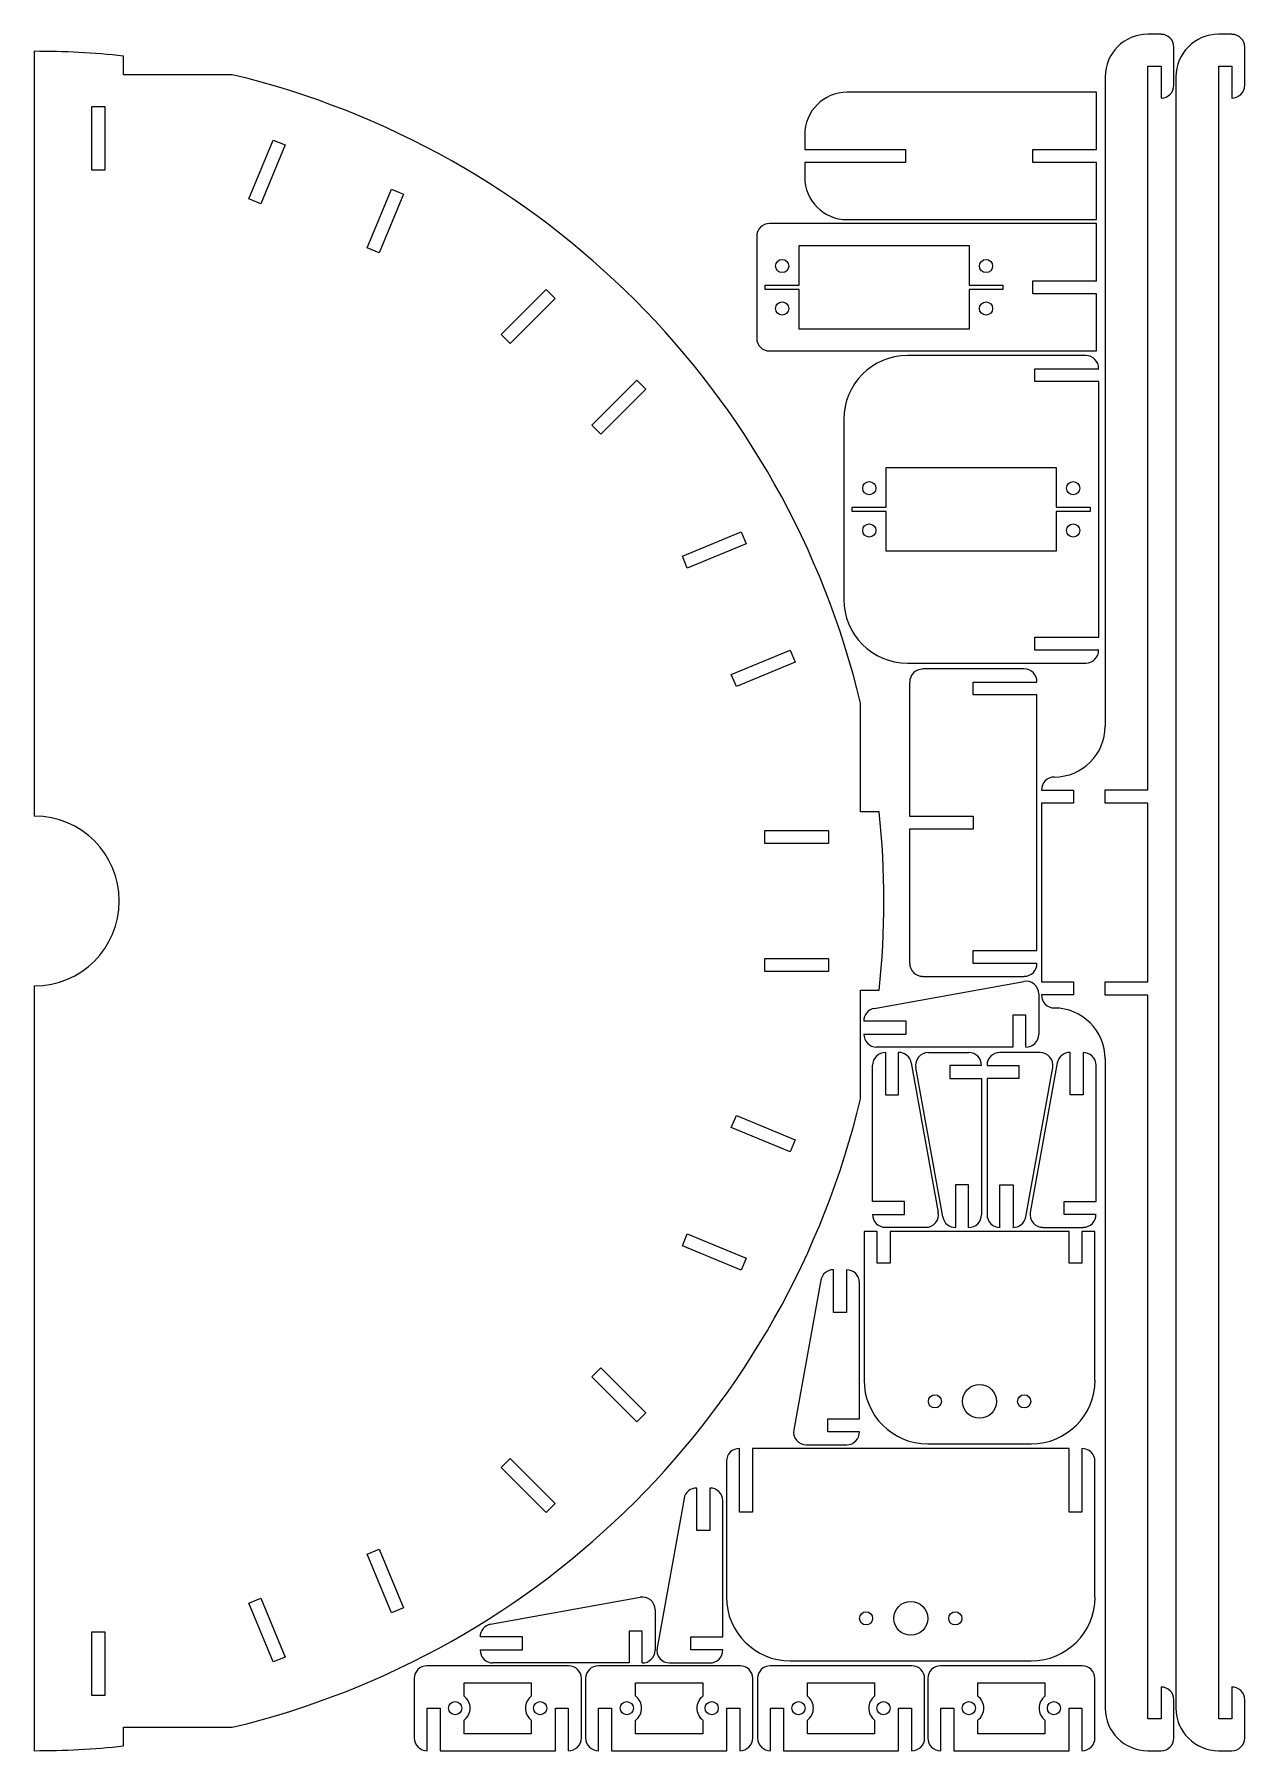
# Model space of a CAD drawing. Header units: inches. Extents: x 0 to 11.2, y 0 to 15.9.
import ezdxf

# ---------------------------------------------------------------- set-up
doc = ezdxf.new("R2010")
doc.units = ezdxf.units.IN
doc.header["$MEASUREMENT"] = 0
doc.layers.add('inside', color=3, linetype='Continuous', lineweight=0)
doc.layers.add('outside', color=6, linetype='Continuous', lineweight=0)

msp = doc.modelspace()

# ---------------------------------------------------------------- linework, layer by layer
at = {"layer": 'inside'}
for p, q in [((0.534, 15.236), (0.654, 15.236)), ((0.534, 14.646), (0.534, 15.236)), ((0.654, 15.236), (0.654, 14.646)), ((1.987, 14.381), (2.213, 14.926)), ((2.324, 14.88), (2.098, 14.335)), ((2.213, 14.926), (2.324, 14.88)), ((0.654, 14.646), (0.534, 14.646)), ((2.098, 14.335), (1.987, 14.381)), ((3.085, 13.926), (3.311, 14.472)), ((3.422, 14.425), (3.196, 13.88)), ((3.311, 14.472), (3.422, 14.425)), ((3.196, 13.88), (3.085, 13.926)), ((7.088, 13.581), (7.088, 13.949)), ((7.088, 13.949), (8.663, 13.949)), ((8.663, 13.949), (8.663, 13.581)), ((4.326, 13.125), (4.743, 13.542)), ((4.743, 13.542), (4.828, 13.457)), ((6.773, 13.542), (6.773, 13.581)), ((6.773, 13.581), (7.088, 13.581)), ((7.088, 13.542), (6.773, 13.542)), ((7.088, 13.174), (7.088, 13.542)), ((8.663, 13.581), (8.978, 13.581)), ((8.978, 13.542), (8.663, 13.542)), ((8.663, 13.542), (8.663, 13.174)), ((8.978, 13.581), (8.978, 13.542)), ((4.828, 13.457), (4.411, 13.04)), ((4.411, 13.04), (4.326, 13.125)), ((8.663, 13.174), (7.088, 13.174)), ((5.166, 12.285), (5.583, 12.702)), ((5.668, 12.617), (5.251, 12.2)), ((5.583, 12.702), (5.668, 12.617)), ((5.251, 12.2), (5.166, 12.285)), ((7.896, 11.523), (7.896, 11.891)), ((7.896, 11.891), (9.471, 11.891)), ((9.471, 11.891), (9.471, 11.523)), ((7.581, 11.484), (7.581, 11.523)), ((7.581, 11.523), (7.896, 11.523)), ((7.896, 11.484), (7.581, 11.484)), ((7.896, 11.116), (7.896, 11.484)), ((9.471, 11.523), (9.786, 11.523)), ((9.786, 11.484), (9.471, 11.484)), ((9.471, 11.484), (9.471, 11.116)), ((9.786, 11.523), (9.786, 11.484)), ((6.006, 11.07), (6.551, 11.296)), ((6.551, 11.296), (6.597, 11.185)), ((6.597, 11.185), (6.052, 10.959)), ((6.052, 10.959), (6.006, 11.07)), ((9.471, 11.116), (7.896, 11.116)), ((6.46, 9.972), (7.006, 10.198)), ((7.006, 10.198), (7.052, 10.087)), ((7.052, 10.087), (6.507, 9.861)), ((6.507, 9.861), (6.46, 9.972)), ((6.772, 8.408), (6.772, 8.528)), ((6.772, 8.528), (7.362, 8.528)), ((7.362, 8.528), (7.362, 8.408)), ((7.362, 8.408), (6.772, 8.408)), ((6.772, 7.22), (6.772, 7.34)), ((6.772, 7.34), (7.362, 7.34)), ((7.362, 7.34), (7.362, 7.22)), ((7.362, 7.22), (6.772, 7.22)), ((6.46, 5.776), (6.507, 5.887)), ((6.507, 5.887), (7.052, 5.661)), ((7.006, 5.55), (6.46, 5.776)), ((7.052, 5.661), (7.006, 5.55)), ((6.006, 4.678), (6.052, 4.789)), ((6.052, 4.789), (6.597, 4.563)), ((6.551, 4.452), (6.006, 4.678)), ((6.597, 4.563), (6.551, 4.452)), ((5.166, 3.463), (5.251, 3.548)), ((5.251, 3.548), (5.668, 3.131)), ((5.583, 3.046), (5.166, 3.463)), ((5.668, 3.131), (5.583, 3.046)), ((4.326, 2.623), (4.411, 2.708)), ((4.411, 2.708), (4.828, 2.291)), ((4.743, 2.206), (4.326, 2.623)), ((4.828, 2.291), (4.743, 2.206)), ((3.085, 1.822), (3.196, 1.868)), ((3.311, 1.277), (3.085, 1.822)), ((3.196, 1.868), (3.422, 1.323)), ((1.987, 1.367), (2.098, 1.414)), ((2.213, 0.822), (1.987, 1.367)), ((2.098, 1.414), (2.324, 0.868)), ((3.422, 1.323), (3.311, 1.277)), ((0.534, 0.512), (0.534, 1.102)), ((0.534, 1.102), (0.654, 1.102)), ((0.654, 1.102), (0.654, 0.512)), ((2.324, 0.868), (2.213, 0.822)), ((0.654, 0.512), (0.534, 0.512)), ((3.984, 0.63), (4.606, 0.63)), ((3.984, 0.504), (3.984, 0.63)), ((4.606, 0.63), (4.606, 0.504)), ((5.573, 0.63), (6.196, 0.63)), ((5.573, 0.504), (5.573, 0.63)), ((6.196, 0.63), (6.196, 0.504)), ((7.166, 0.63), (7.788, 0.63)), ((7.166, 0.504), (7.166, 0.63)), ((7.788, 0.63), (7.788, 0.504)), ((8.745, 0.63), (9.367, 0.63)), ((8.745, 0.504), (8.745, 0.63)), ((9.367, 0.63), (9.367, 0.504)), ((3.984, 0.157), (3.984, 0.283)), ((4.606, 0.283), (4.606, 0.157)), ((5.573, 0.157), (5.573, 0.283)), ((6.196, 0.283), (6.196, 0.157)), ((7.166, 0.157), (7.166, 0.283)), ((7.788, 0.283), (7.788, 0.157)), ((8.745, 0.157), (8.745, 0.283)), ((9.367, 0.283), (9.367, 0.157)), ((4.606, 0.157), (3.984, 0.157)), ((6.196, 0.157), (5.573, 0.157)), ((7.788, 0.157), (7.166, 0.157)), ((9.367, 0.157), (8.745, 0.157))]:
    msp.add_line(p, q, dxfattribs=at)
for centre, radius in [((6.931, 13.758), 0.061), ((8.821, 13.758), 0.061), ((6.931, 13.365), 0.061), ((8.821, 13.365), 0.061), ((7.739, 11.7), 0.061), ((9.628, 11.7), 0.061), ((7.739, 11.307), 0.061), ((9.628, 11.307), 0.061), ((8.761, 3.237), 0.157), ((8.347, 3.237), 0.061), ((9.174, 3.237), 0.061), ((7.709, 1.226), 0.061), ((8.123, 1.226), 0.157), ((8.536, 1.226), 0.061), ((3.901, 0.394), 0.061), ((4.689, 0.394), 0.061), ((5.491, 0.394), 0.061), ((6.278, 0.394), 0.061), ((7.083, 0.394), 0.061), ((7.871, 0.394), 0.061), ((8.662, 0.394), 0.061), ((9.45, 0.394), 0.061)]:
    msp.add_circle(centre, radius, dxfattribs=at)
for centre, start, end in [((3.901, 0.394), 306.8699, 53.1301), ((4.689, 0.394), 126.8699, 233.1301), ((5.491, 0.394), 306.8699, 53.1301), ((6.278, 0.394), 126.8699, 233.1301), ((7.083, 0.394), 306.8699, 53.1301), ((7.871, 0.394), 126.8699, 233.1301), ((8.662, 0.394), 306.8699, 53.1301), ((9.45, 0.394), 126.8699, 233.1301)]:
    msp.add_arc(centre, 0.138, start, end, dxfattribs=at)
at = {"layer": 'outside'}
for p, q in [((0, 15.748), (0, 8.661)), ((10.444, 15.906), (10.319, 15.906)), ((10.562, 15.433), (10.562, 15.787)), ((11.1, 15.906), (10.975, 15.906)), ((11.218, 15.433), (11.218, 15.787)), ((0.827, 15.531), (0.827, 15.705)), ((10.319, 8.905), (10.319, 15.61)), ((10.319, 15.61), (10.444, 15.61)), ((10.444, 15.61), (10.444, 15.315)), ((10.977, 0.295), (10.977, 15.61)), ((10.977, 15.61), (11.098, 15.61)), ((11.098, 15.61), (11.098, 15.315)), ((1.834, 15.531), (0.827, 15.531)), ((9.925, 15.512), (9.925, 9.495)), ((10.581, 15.512), (10.581, 0.394)), ((9.844, 15.369), (7.534, 15.369)), ((9.844, 14.839), (9.844, 15.369)), ((7.141, 14.975), (7.141, 14.839)), ((7.141, 14.839), (8.073, 14.839)), ((8.073, 14.839), (8.073, 14.718)), ((9.254, 14.718), (9.254, 14.839)), ((9.254, 14.839), (9.844, 14.839)), ((8.073, 14.718), (7.141, 14.718)), ((7.141, 14.718), (7.141, 14.582)), ((9.844, 14.718), (9.254, 14.718)), ((9.844, 14.188), (9.844, 14.718)), ((7.534, 14.188), (9.844, 14.188)), ((6.695, 14.034), (6.695, 13.089)), ((9.844, 14.152), (6.813, 14.152)), ((9.844, 13.622), (9.844, 14.152)), ((9.254, 13.501), (9.254, 13.622)), ((9.254, 13.622), (9.844, 13.622)), ((9.844, 13.501), (9.254, 13.501)), ((9.844, 12.971), (9.844, 13.501)), ((6.813, 12.971), (9.844, 12.971)), ((9.746, 12.928), (8.093, 12.928)), ((9.274, 12.687), (9.274, 12.807)), ((9.274, 12.807), (9.865, 12.807)), ((9.865, 12.687), (9.274, 12.687)), ((9.865, 10.32), (9.865, 12.687)), ((7.502, 12.337), (7.502, 10.67)), ((9.274, 10.2), (9.274, 10.32)), ((9.274, 10.32), (9.865, 10.32)), ((9.865, 10.2), (9.274, 10.2)), ((8.093, 10.079), (9.746, 10.079)), ((9.175, 10.024), (8.233, 10.024)), ((8.112, 9.903), (8.112, 8.66)), ((8.703, 9.783), (8.703, 9.903)), ((8.703, 9.903), (9.293, 9.903)), ((7.657, 8.701), (7.657, 9.708)), ((9.293, 9.783), (8.703, 9.783)), ((9.293, 7.416), (9.293, 9.783)), ((9.335, 8.902), (9.63, 8.902)), ((9.63, 8.782), (9.335, 8.782)), ((9.335, 8.782), (9.335, 7.124)), ((9.63, 8.902), (9.63, 8.782)), ((9.925, 8.78), (9.925, 8.905)), ((9.925, 8.905), (10.319, 8.905)), ((10.319, 8.78), (9.925, 8.78)), ((10.319, 7.126), (10.319, 8.78)), ((7.83, 8.701), (7.657, 8.701)), ((8.112, 8.66), (8.703, 8.66)), ((8.703, 8.66), (8.703, 8.54)), ((8.703, 8.54), (8.112, 8.54)), ((8.112, 8.54), (8.112, 7.296)), ((8.703, 7.296), (8.703, 7.416)), ((8.703, 7.416), (9.293, 7.416)), ((8.233, 7.175), (9.175, 7.175)), ((9.293, 7.296), (8.703, 7.296)), ((0, 7.087), (0, 0)), ((7.657, 6.04), (7.657, 7.047)), ((7.657, 7.047), (7.83, 7.047)), ((7.785, 6.879), (9.17, 7.129)), ((9.309, 7.013), (9.309, 6.638)), ((9.335, 7.124), (9.63, 7.124)), ((9.63, 7.003), (9.335, 7.003)), ((9.63, 7.124), (9.63, 7.003)), ((9.925, 7.126), (10.319, 7.126)), ((9.925, 7.001), (9.925, 7.126)), ((10.319, 7.001), (9.925, 7.001)), ((10.319, 0.295), (10.319, 7.001)), ((8.082, 6.76), (7.688, 6.76)), ((8.082, 6.64), (8.082, 6.76)), ((9.189, 6.815), (9.068, 6.815)), ((9.068, 6.815), (9.068, 6.519)), ((9.189, 6.519), (9.189, 6.815)), ((7.688, 6.64), (8.082, 6.64)), ((9.068, 6.519), (7.806, 6.519)), ((7.889, 6.47), (7.889, 6.077)), ((8.01, 6.077), (8.01, 6.47)), ((8.128, 6.373), (8.378, 4.988)), ((8.286, 6.47), (8.661, 6.47)), ((9.323, 6.47), (8.948, 6.47)), ((9.481, 6.373), (9.231, 4.988)), ((9.6, 6.077), (9.6, 6.47)), ((9.72, 6.47), (9.72, 6.077)), ((9.925, 6.41), (9.925, 0.394)), ((7.769, 5.09), (7.769, 6.352)), ((8.42, 4.946), (8.17, 6.331)), ((8.779, 6.35), (8.484, 6.35)), ((8.484, 6.35), (8.484, 6.23)), ((8.484, 6.23), (8.779, 6.23)), ((8.779, 6.23), (8.779, 4.967)), ((8.83, 6.35), (9.125, 6.35)), ((9.125, 6.23), (8.83, 6.23)), ((8.83, 6.23), (8.83, 4.967)), ((9.125, 6.35), (9.125, 6.23)), ((9.189, 4.946), (9.439, 6.331)), ((9.84, 5.09), (9.84, 6.352)), ((7.889, 6.077), (8.01, 6.077)), ((9.72, 6.077), (9.6, 6.077)), ((8.064, 5.09), (7.769, 5.09)), ((8.064, 4.97), (8.064, 5.09)), ((8.538, 5.243), (8.538, 4.849)), ((8.659, 5.243), (8.538, 5.243)), ((8.659, 4.849), (8.659, 5.243)), ((8.95, 4.849), (8.95, 5.243)), ((8.95, 5.243), (9.071, 5.243)), ((9.071, 5.243), (9.071, 4.849)), ((9.545, 4.97), (9.545, 5.09)), ((9.545, 5.09), (9.84, 5.09)), ((7.769, 4.97), (8.064, 4.97)), ((9.84, 4.97), (9.545, 4.97)), ((7.811, 4.812), (7.691, 4.812)), ((7.691, 4.812), (7.691, 3.434)), ((7.811, 4.517), (7.811, 4.812)), ((8.262, 4.849), (7.887, 4.849)), ((9.59, 4.812), (7.931, 4.812)), ((7.931, 4.812), (7.931, 4.517)), ((9.347, 4.849), (9.722, 4.849)), ((9.59, 4.517), (9.59, 4.812)), ((9.83, 4.812), (9.71, 4.812)), ((9.71, 4.812), (9.71, 4.517)), ((9.83, 3.434), (9.83, 4.812)), ((7.408, 4.062), (7.408, 4.456)), ((7.528, 4.456), (7.528, 4.062)), ((7.931, 4.517), (7.811, 4.517)), ((9.71, 4.517), (9.59, 4.517)), ((7.289, 4.359), (7.039, 2.974)), ((7.648, 3.076), (7.648, 4.338)), ((7.528, 4.062), (7.408, 4.062)), ((7.353, 2.955), (7.353, 3.076)), ((7.353, 3.076), (7.648, 3.076)), ((7.648, 2.955), (7.353, 2.955)), ((6.536, 2.21), (6.536, 2.801)), ((9.59, 2.801), (6.656, 2.801)), ((6.656, 2.801), (6.656, 2.21)), ((7.155, 2.835), (7.53, 2.835)), ((8.281, 2.843), (9.24, 2.843)), ((9.59, 2.21), (9.59, 2.801)), ((9.71, 2.801), (9.71, 2.21)), ((6.415, 2.682), (6.415, 1.423)), ((9.83, 1.423), (9.83, 2.682)), ((6.14, 2.04), (6.14, 2.434)), ((6.26, 2.434), (6.26, 2.04)), ((6.022, 2.337), (5.772, 0.952)), ((6.381, 1.054), (6.381, 2.316)), ((6.656, 2.21), (6.536, 2.21)), ((9.71, 2.21), (9.59, 2.21)), ((6.26, 2.04), (6.14, 2.04)), ((4.229, 1.172), (5.614, 1.422)), ((5.753, 1.306), (5.753, 0.931)), ((4.526, 1.054), (4.132, 1.054)), ((4.526, 0.933), (4.526, 1.054)), ((5.633, 1.108), (5.512, 1.108)), ((5.512, 1.108), (5.512, 0.813)), ((5.633, 0.813), (5.633, 1.108)), ((6.086, 0.933), (6.086, 1.054)), ((6.086, 1.054), (6.381, 1.054)), ((4.132, 0.933), (4.526, 0.933)), ((5.512, 0.813), (4.25, 0.813)), ((5.888, 0.813), (6.263, 0.813)), ((6.381, 0.933), (6.086, 0.933)), ((7.006, 0.832), (9.24, 0.832)), ((3.52, 0.669), (3.52, 0.118)), ((4.952, 0.787), (3.639, 0.787)), ((5.07, 0.118), (5.07, 0.669)), ((5.11, 0.669), (5.11, 0.118)), ((6.541, 0.787), (5.228, 0.787)), ((6.659, 0.118), (6.659, 0.669)), ((6.702, 0.669), (6.702, 0.118)), ((8.134, 0.787), (6.821, 0.787)), ((8.252, 0.118), (8.252, 0.669)), ((8.281, 0.669), (8.281, 0.118)), ((9.712, 0.787), (8.399, 0.787)), ((9.83, 0.118), (9.83, 0.669)), ((10.444, 0.591), (10.444, 0.295)), ((11.098, 0.591), (11.098, 0.295)), ((3.641, 0), (3.641, 0.394)), ((3.641, 0.394), (3.761, 0.394)), ((3.761, 0.394), (3.761, 0)), ((4.829, 0), (4.829, 0.394)), ((4.829, 0.394), (4.949, 0.394)), ((4.949, 0.394), (4.949, 0)), ((5.23, 0), (5.23, 0.394)), ((5.23, 0.394), (5.351, 0.394)), ((5.351, 0.394), (5.351, 0)), ((6.418, 0), (6.418, 0.394)), ((6.418, 0.394), (6.539, 0.394)), ((6.539, 0.394), (6.539, 0)), ((6.823, 0), (6.823, 0.394)), ((6.823, 0.394), (6.943, 0.394)), ((6.943, 0.394), (6.943, 0)), ((8.011, 0), (8.011, 0.394)), ((8.011, 0.394), (8.131, 0.394)), ((8.131, 0.394), (8.131, 0)), ((8.402, 0), (8.402, 0.394)), ((8.402, 0.394), (8.522, 0.394)), ((8.522, 0.394), (8.522, 0)), ((9.59, 0), (9.59, 0.394)), ((9.59, 0.394), (9.71, 0.394)), ((9.71, 0.394), (9.71, 0)), ((10.562, 0.118), (10.562, 0.472)), ((11.218, 0.118), (11.218, 0.472)), ((0.827, 0.044), (0.827, 0.217)), ((0.827, 0.217), (1.834, 0.217)), ((10.444, 0.295), (10.319, 0.295)), ((11.098, 0.295), (10.977, 0.295)), ((10.319, 0), (10.444, 0)), ((10.975, 0), (11.1, 0)), ((3.761, 0), (4.829, 0)), ((5.351, 0), (6.418, 0)), ((6.943, 0), (8.011, 0)), ((8.522, 0), (9.59, 0))]:
    msp.add_line(p, q, dxfattribs=at)
for centre, radius, start, end in [((0, 7.874), 7.874, 83.9728, 90), ((10.319, 15.512), 0.394, 90, 180), ((10.444, 15.787), 0.118, 0, 90), ((10.975, 15.512), 0.394, 90, 180), ((11.1, 15.787), 0.118, 0, 90), ((0, 7.874), 7.874, 13.468, 76.532), ((10.444, 15.433), 0.118, 270, 360), ((11.1, 15.433), 0.118, 268.854, 0), ((7.534, 14.975), 0.394, 90, 180), ((7.534, 14.582), 0.394, 180, 270), ((6.813, 14.034), 0.118, 90, 180), ((6.813, 13.089), 0.118, 180, 270), ((8.093, 12.337), 0.591, 90, 180), ((9.746, 12.81), 0.118, 358.854, 90), ((8.093, 10.67), 0.591, 180, 270), ((9.746, 10.197), 0.118, 270, 1.146), ((8.233, 9.903), 0.12, 90, 180), ((9.175, 9.906), 0.118, 358.854, 90), ((9.453, 9.495), 0.472, 270, 360), ((9.453, 8.905), 0.118, 90, 181.146), ((0, 7.874), 0.787, 270, 90), ((0, 7.874), 7.874, 353.9728, 6.0272), ((8.233, 7.296), 0.12, 180, 270), ((9.175, 7.294), 0.118, 270, 1.146), ((9.191, 7.013), 0.118, 0, 100.2326), ((9.453, 7.001), 0.118, 178.854, 270), ((7.806, 6.763), 0.118, 100.2326, 181.146), ((9.453, 6.41), 0.472, 0, 90), ((7.806, 6.638), 0.118, 178.854, 270), ((9.191, 6.638), 0.118, 268.854, 0), ((7.887, 6.352), 0.118, 88.854, 180), ((8.012, 6.352), 0.118, 10.2326, 91.146), ((8.286, 6.352), 0.118, 90, 190.2326), ((8.661, 6.352), 0.118, 358.854, 90), ((8.948, 6.352), 0.118, 90, 181.146), ((9.323, 6.352), 0.118, 349.7674, 90), ((9.597, 6.352), 0.118, 88.854, 169.7674), ((9.722, 6.352), 0.118, 0, 91.146), ((0, 7.874), 7.874, 283.468, 346.532), ((7.887, 4.968), 0.118, 178.854, 270), ((8.262, 4.968), 0.118, 270, 10.2326), ((8.536, 4.967), 0.118, 190.2326, 271.146), ((8.661, 4.967), 0.118, 268.854, 360), ((8.948, 4.967), 0.118, 180, 271.146), ((9.073, 4.967), 0.118, 268.854, 349.7674), ((9.347, 4.968), 0.118, 169.7674, 270), ((9.722, 4.968), 0.118, 270, 1.146), ((7.405, 4.338), 0.118, 88.854, 169.7674), ((7.53, 4.338), 0.118, 0, 91.146), ((8.281, 3.434), 0.591, 180, 270), ((9.24, 3.434), 0.591, 270, 360), ((7.155, 2.953), 0.118, 169.7674, 270), ((7.53, 2.953), 0.118, 270, 1.146), ((6.533, 2.682), 0.118, 88.854, 180), ((9.712, 2.682), 0.118, 360, 91.146), ((6.138, 2.316), 0.118, 88.854, 169.7674), ((6.263, 2.316), 0.118, 0, 91.146), ((5.635, 1.306), 0.118, 0, 100.2326), ((7.006, 1.423), 0.591, 180, 270), ((9.24, 1.423), 0.591, 270, 360), ((4.25, 1.056), 0.118, 100.2326, 181.146), ((4.25, 0.931), 0.118, 178.854, 270), ((5.635, 0.931), 0.118, 268.854, 0), ((5.888, 0.931), 0.118, 169.7674, 270), ((6.263, 0.931), 0.118, 270, 1.146), ((3.639, 0.669), 0.118, 90, 180), ((4.952, 0.669), 0.118, 360, 90), ((5.228, 0.669), 0.118, 90, 180), ((6.541, 0.669), 0.118, 0, 90), ((6.821, 0.669), 0.118, 90, 180), ((8.134, 0.669), 0.118, 0, 90), ((8.399, 0.669), 0.118, 90, 180), ((9.712, 0.669), 0.118, 0, 90), ((10.444, 0.472), 0.118, 0, 90), ((11.1, 0.472), 0.118, 0, 91.146), ((10.319, 0.394), 0.394, 180, 270), ((10.975, 0.394), 0.394, 180, 270), ((0, 7.874), 7.874, 270, 276.0272), ((3.639, 0.118), 0.118, 180, 271.146), ((4.952, 0.118), 0.118, 268.854, 0), ((5.228, 0.118), 0.118, 180, 271.146), ((6.541, 0.118), 0.118, 268.854, 0), ((6.821, 0.118), 0.118, 180, 271.146), ((8.134, 0.118), 0.118, 268.854, 0), ((8.399, 0.118), 0.118, 180, 271.146), ((9.712, 0.118), 0.118, 268.854, 0), ((10.444, 0.118), 0.118, 270, 360), ((11.1, 0.118), 0.118, 270, 360)]:
    msp.add_arc(centre, radius, start, end, dxfattribs=at)

doc.saveas('drawing.dxf')
